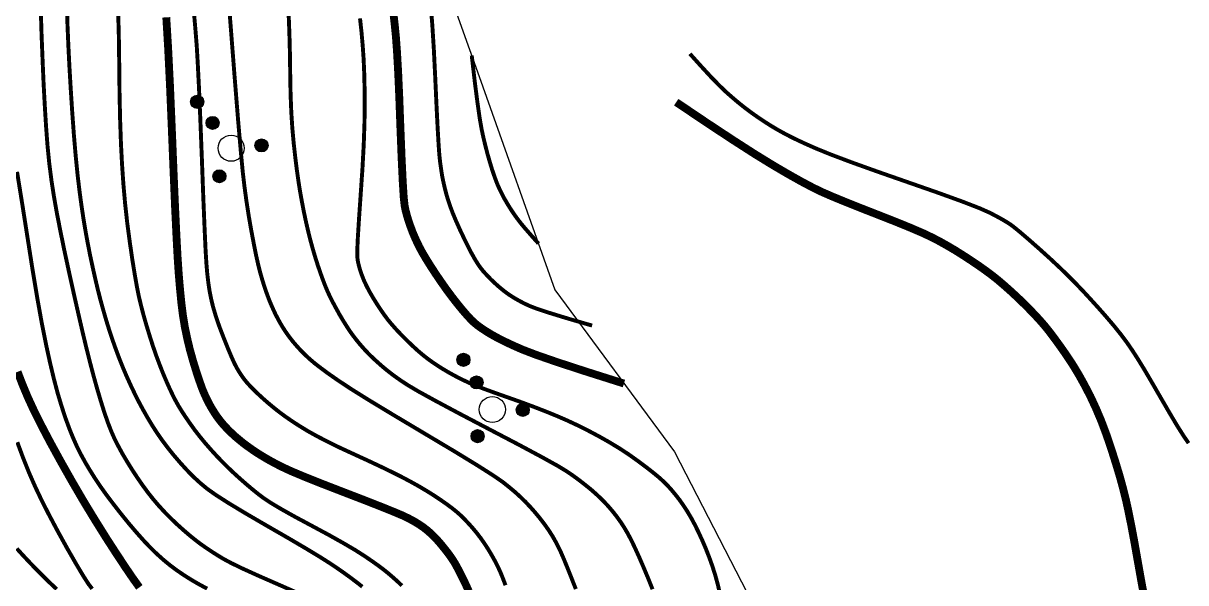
# Model space of a CAD drawing. Extents: x 396500 to 398250, y 1005980 to 1008200.
# Drawn here: x 398104.06 to 398126.31, y 1007820.72 to 1007831.43 of the extents above; entities that cross this region are included whole.
import ezdxf

# ---------------------------------------------------------------- set-up
doc = ezdxf.new("R2010")
doc.units = 0
doc.header["$LTSCALE"] = 0.5
doc.layers.get('0').update_dxf_attribs({"linetype": 'CONTINUOUS'})
for name, color, linetype in [('DGX', 2, 'CONTINUOUS'), ('DMTZ', 3, 'CONTINUOUS'), ('ZBTZ', 3, 'CONTINUOUS')]:
    doc.layers.add(name, color=color, linetype=linetype)
doc.linetypes.add('10421', pattern='A,2,[150,AAA.SHX,S=1,R=0,X=0,Y=1],1e-11', length=2)

# ---------------------------------------------------------------- blocks, each defined once
blk = doc.blocks.new('*U110')
at = {"linetype": 'Continuous'}
for points in [[(-0.25, 2.2), (-0.238, 2.123), (-0.238, 2.277)], [(-0.238, 2.277), (-0.202, 2.053), (-0.202, 2.347)], [(-0.202, 2.053), (-0.238, 2.277), (-0.238, 2.123)], [(-0.202, 2.347), (-0.147, 1.998), (-0.147, 2.402)], [(-0.147, 1.998), (-0.202, 2.347), (-0.202, 2.053)], [(-0.147, 2.402), (-0.077, 1.962), (-0.077, 2.438)], [(-0.077, 1.962), (-0.147, 2.402), (-0.147, 1.998)], [(-0.077, 2.438), (0, 1.95), (0, 2.45)], [(0, 1.95), (-0.077, 2.438), (-0.077, 1.962)], [(0, 2.45), (0.077, 1.962), (0.077, 2.438)], [(0.077, 1.962), (0, 2.45), (0, 1.95)], [(0.077, 2.438), (0.147, 1.998), (0.147, 2.402)], [(0.147, 1.998), (0.077, 2.438), (0.077, 1.962)], [(0.147, 2.402), (0.202, 2.053), (0.202, 2.347)], [(0.202, 2.053), (0.147, 2.402), (0.147, 1.998)], [(0.202, 2.347), (0.238, 2.123), (0.238, 2.277)], [(0.238, 2.123), (0.202, 2.347), (0.202, 2.053)], [(0.25, 2.2), (0.238, 2.277), (0.238, 2.123)]]:
    blk.add_solid(points, dxfattribs=at)
blk = doc.blocks.new('*U109')
at = {"linetype": 'Continuous'}
for points in [[(-0.238, 1.277), (-0.202, 1.053), (-0.202, 1.347)], [(-0.202, 1.347), (-0.147, 0.998), (-0.147, 1.402)], [(-0.147, 0.998), (-0.202, 1.347), (-0.202, 1.053)], [(-0.147, 1.402), (-0.077, 0.962), (-0.077, 1.438)], [(-0.077, 0.962), (-0.147, 1.402), (-0.147, 0.998)], [(-0.077, 1.438), (0, 0.95), (0, 1.45)], [(0, 0.95), (-0.077, 1.438), (-0.077, 0.962)], [(0, 1.45), (0.077, 0.962), (0.077, 1.438)], [(0.077, 0.962), (0, 1.45), (0, 0.95)], [(0.077, 1.438), (0.147, 0.998), (0.147, 1.402)], [(0.147, 0.998), (0.077, 1.438), (0.077, 0.962)], [(0.147, 1.402), (0.202, 1.053), (0.202, 1.347)], [(0.202, 1.053), (0.147, 1.402), (0.147, 0.998)], [(0.202, 1.347), (0.238, 1.123), (0.238, 1.277)], [(0.238, 1.123), (0.202, 1.347), (0.202, 1.053)], [(-0.25, 1.2), (-0.238, 1.123), (-0.238, 1.277)], [(-0.202, 1.053), (-0.238, 1.277), (-0.238, 1.123)], [(0.25, 1.2), (0.238, 1.277), (0.238, 1.123)]]:
    blk.add_solid(points, dxfattribs=at)
blk = doc.blocks.new('*U108')
at = {"linetype": 'Continuous'}
for points in [[(-1.202, -0.453), (-1.147, -0.802), (-1.147, -0.398)], [(-1.147, -0.398), (-1.077, -0.838), (-1.077, -0.362)], [(-1.077, -0.838), (-1.147, -0.398), (-1.147, -0.802)], [(-1.077, -0.362), (-1, -0.85), (-1, -0.35)], [(-1, -0.85), (-1.077, -0.362), (-1.077, -0.838)], [(-1, -0.35), (-0.923, -0.838), (-0.923, -0.362)], [(-0.923, -0.838), (-1, -0.35), (-1, -0.85)], [(-0.923, -0.362), (-0.853, -0.802), (-0.853, -0.398)], [(-0.853, -0.802), (-0.923, -0.362), (-0.923, -0.838)], [(-0.853, -0.398), (-0.798, -0.747), (-0.798, -0.453)], [(-0.798, -0.747), (-0.853, -0.398), (-0.853, -0.802)], [(-1.25, -0.6), (-1.238, -0.677), (-1.238, -0.523)], [(-1.238, -0.523), (-1.202, -0.747), (-1.202, -0.453)], [(-1.202, -0.747), (-1.238, -0.523), (-1.238, -0.677)], [(-1.147, -0.802), (-1.202, -0.453), (-1.202, -0.747)], [(-0.798, -0.453), (-0.762, -0.677), (-0.762, -0.523)], [(-0.762, -0.677), (-0.798, -0.453), (-0.798, -0.747)], [(-0.75, -0.6), (-0.762, -0.523), (-0.762, -0.677)]]:
    blk.add_solid(points, dxfattribs=at)
blk = doc.blocks.new('*U107')
at = {"linetype": 'Continuous'}
for points in [[(0.798, -0.453), (0.853, -0.802), (0.853, -0.398)], [(0.853, -0.398), (0.923, -0.838), (0.923, -0.362)], [(0.923, -0.838), (0.853, -0.398), (0.853, -0.802)], [(0.923, -0.362), (1, -0.85), (1, -0.35)], [(1, -0.85), (0.923, -0.362), (0.923, -0.838)], [(1, -0.35), (1.077, -0.838), (1.077, -0.362)], [(1.077, -0.838), (1, -0.35), (1, -0.85)], [(1.077, -0.362), (1.147, -0.802), (1.147, -0.398)], [(1.147, -0.802), (1.077, -0.362), (1.077, -0.838)], [(1.147, -0.398), (1.202, -0.747), (1.202, -0.453)], [(1.202, -0.747), (1.147, -0.398), (1.147, -0.802)], [(0.75, -0.6), (0.762, -0.677), (0.762, -0.523)], [(0.762, -0.523), (0.798, -0.747), (0.798, -0.453)], [(0.798, -0.747), (0.762, -0.523), (0.762, -0.677)], [(0.853, -0.802), (0.798, -0.453), (0.798, -0.747)], [(1.202, -0.453), (1.238, -0.677), (1.238, -0.523)], [(1.238, -0.677), (1.202, -0.453), (1.202, -0.747)], [(1.25, -0.6), (1.238, -0.523), (1.238, -0.677)]]:
    blk.add_solid(points, dxfattribs=at)
blk = doc.blocks.new('gc160')
for centre, radius in [((0, 2.2), 0.25), ((0, 1.2), 0.25), ((0, 0), 0.5), ((-1, -0.6), 0.25), ((1, -0.6), 0.25)]:
    blk.add_circle(centre, radius)
at = {"linetype": 'Continuous'}
for name in ['*U110', '*U109', '*U108', '*U107']:
    blk.add_blockref(name, (0, 0), dxfattribs=at)

msp = doc.modelspace()

# ---------------------------------------------------------------- linework, layer by layer
at = {"layer": 'DGX', "linetype": 'Continuous', "const_width": 0.075}
for points in [[(398107.936, 1007832.519), (398108.02, 1007831.46), (398108.102, 1007830.407), (398108.169, 1007829.575), (398108.222, 1007828.965), (398108.259, 1007828.575), (398108.292, 1007828.296), (398108.33, 1007828.019), (398108.373, 1007827.742), (398108.421, 1007827.466), (398108.47, 1007827.208), (398108.514, 1007826.988), (398108.555, 1007826.806), (398108.592, 1007826.66), (398108.627, 1007826.537), (398108.663, 1007826.421), (398108.699, 1007826.312), (398108.736, 1007826.21), (398108.773, 1007826.113), (398108.812, 1007826.022), (398108.851, 1007825.934), (398108.89, 1007825.851), (398108.932, 1007825.772), (398108.974, 1007825.695), (398109.018, 1007825.621), (398109.064, 1007825.549), (398109.112, 1007825.479), (398109.163, 1007825.41), (398109.216, 1007825.342), (398109.273, 1007825.275), (398109.333, 1007825.208), (398109.397, 1007825.14), (398109.467, 1007825.072), (398109.541, 1007825.003), (398109.632, 1007824.926), (398109.752, 1007824.833), (398109.9, 1007824.724), (398110.078, 1007824.6), (398110.324, 1007824.437), (398110.681, 1007824.214), (398111.149, 1007823.931), (398111.726, 1007823.587), (398112.295, 1007823.248), (398112.736, 1007822.979), (398113.051, 1007822.779), (398113.238, 1007822.65), (398113.357, 1007822.555), (398113.47, 1007822.461), (398113.574, 1007822.366), (398113.671, 1007822.271), (398113.764, 1007822.173), (398113.855, 1007822.07), (398113.945, 1007821.961), (398114.032, 1007821.848), (398114.116, 1007821.729), (398114.194, 1007821.606), (398114.266, 1007821.478), (398114.332, 1007821.346), (398114.407, 1007821.174), (398114.508, 1007820.926), (398114.635, 1007820.603)], [(398104.89, 1007831.824), (398104.903, 1007831.386), (398104.919, 1007831.009), (398104.939, 1007830.608), (398104.964, 1007830.184), (398104.993, 1007829.735), (398105.025, 1007829.296), (398105.059, 1007828.899), (398105.094, 1007828.545), (398105.131, 1007828.233), (398105.169, 1007827.951), (398105.209, 1007827.685), (398105.251, 1007827.435), (398105.294, 1007827.201), (398105.338, 1007826.979), (398105.385, 1007826.761), (398105.433, 1007826.547), (398105.482, 1007826.339), (398105.534, 1007826.135), (398105.589, 1007825.937), (398105.645, 1007825.743), (398105.704, 1007825.554), (398105.765, 1007825.37), (398105.829, 1007825.19), (398105.895, 1007825.013), (398105.964, 1007824.841), (398106.036, 1007824.672), (398106.111, 1007824.507), (398106.188, 1007824.345), (398106.268, 1007824.186), (398106.351, 1007824.032), (398106.436, 1007823.882), (398106.524, 1007823.736), (398106.614, 1007823.596), (398106.711, 1007823.456), (398106.818, 1007823.313), (398106.935, 1007823.167), (398107.062, 1007823.019), (398107.193, 1007822.875), (398107.322, 1007822.744), (398107.45, 1007822.627), (398107.577, 1007822.522), (398107.743, 1007822.404), (398107.99, 1007822.246), (398108.317, 1007822.049), (398108.726, 1007821.811), (398109.136, 1007821.575), (398109.471, 1007821.378), (398109.729, 1007821.222), (398109.911, 1007821.107), (398110.052, 1007821.013), (398110.186, 1007820.92), (398110.313, 1007820.828), (398110.434, 1007820.737), (398110.547, 1007820.648)], [(398107.302, 1007831.885), (398107.348, 1007831.357), (398107.377, 1007830.996), (398107.397, 1007830.652), (398107.421, 1007830.175), (398107.447, 1007829.565), (398107.476, 1007828.822), (398107.503, 1007828.09), (398107.527, 1007827.515), (398107.546, 1007827.096), (398107.562, 1007826.833), (398107.577, 1007826.653), (398107.597, 1007826.481), (398107.621, 1007826.317), (398107.651, 1007826.162), (398107.69, 1007826.002), (398107.743, 1007825.824), (398107.81, 1007825.627), (398107.892, 1007825.413), (398107.974, 1007825.209), (398108.043, 1007825.045), (398108.099, 1007824.921), (398108.143, 1007824.836), (398108.18, 1007824.774), (398108.218, 1007824.714), (398108.257, 1007824.657), (398108.298, 1007824.603), (398108.345, 1007824.546), (398108.404, 1007824.482), (398108.474, 1007824.411), (398108.556, 1007824.332), (398108.646, 1007824.249), (398108.742, 1007824.165), (398108.844, 1007824.08), (398108.951, 1007823.995), (398109.068, 1007823.908), (398109.197, 1007823.819), (398109.339, 1007823.727), (398109.494, 1007823.632), (398109.671, 1007823.533), (398109.879, 1007823.425), (398110.118, 1007823.308), (398110.387, 1007823.184), (398110.657, 1007823.06), (398110.9, 1007822.946), (398111.115, 1007822.842), (398111.302, 1007822.748), (398111.47, 1007822.659), (398111.631, 1007822.57), (398111.783, 1007822.479), (398111.927, 1007822.389), (398112.058, 1007822.301), (398112.171, 1007822.222), (398112.268, 1007822.15), (398112.347, 1007822.086), (398112.419, 1007822.023), (398112.494, 1007821.95), (398112.571, 1007821.869), (398112.652, 1007821.78), (398112.732, 1007821.684), (398112.809, 1007821.584), (398112.884, 1007821.478), (398112.955, 1007821.368), (398113.022, 1007821.256), (398113.083, 1007821.147), (398113.138, 1007821.04), (398113.187, 1007820.935), (398113.235, 1007820.818), (398113.289, 1007820.676)], [(398114.947, 1007825.645), (398114.495, 1007825.776), (398114.145, 1007825.883), (398113.897, 1007825.964), (398113.75, 1007826.02), (398113.657, 1007826.064), (398113.571, 1007826.108), (398113.492, 1007826.152), (398113.419, 1007826.196), (398113.35, 1007826.241), (398113.281, 1007826.291), (398113.212, 1007826.346), (398113.143, 1007826.404), (398113.074, 1007826.467), (398113.004, 1007826.534), (398112.934, 1007826.607), (398112.863, 1007826.684), (398112.788, 1007826.78), (398112.705, 1007826.91), (398112.613, 1007827.075), (398112.514, 1007827.273), (398112.418, 1007827.476), (398112.339, 1007827.652), (398112.276, 1007827.803), (398112.229, 1007827.929), (398112.191, 1007828.042), (398112.157, 1007828.156), (398112.127, 1007828.272), (398112.1, 1007828.39), (398112.075, 1007828.512), (398112.055, 1007828.641), (398112.036, 1007828.777), (398112.021, 1007828.92), (398112.007, 1007829.121), (398111.989, 1007829.43), (398111.968, 1007829.847), (398111.944, 1007830.373), (398111.917, 1007830.92), (398111.887, 1007831.399), (398111.854, 1007831.811)], [(398104.39, 1007831.739), (398104.406, 1007831.216), (398104.426, 1007830.718), (398104.446, 1007830.258), (398104.469, 1007829.834), (398104.493, 1007829.447), (398104.52, 1007829.088), (398104.554, 1007828.748), (398104.595, 1007828.426), (398104.642, 1007828.122), (398104.697, 1007827.81), (398104.765, 1007827.461), (398104.844, 1007827.076), (398104.935, 1007826.655), (398105.028, 1007826.235), (398105.114, 1007825.857), (398105.192, 1007825.519), (398105.263, 1007825.222), (398105.331, 1007824.951), (398105.4, 1007824.689), (398105.47, 1007824.438), (398105.541, 1007824.198), (398105.611, 1007823.975), (398105.679, 1007823.78), (398105.745, 1007823.612), (398105.807, 1007823.471), (398105.875, 1007823.339), (398105.952, 1007823.197), (398106.041, 1007823.047), (398106.14, 1007822.887), (398106.244, 1007822.729), (398106.346, 1007822.582), (398106.447, 1007822.445), (398106.546, 1007822.32), (398106.648, 1007822.201), (398106.757, 1007822.082), (398106.873, 1007821.964), (398106.996, 1007821.846), (398107.119, 1007821.735), (398107.237, 1007821.634), (398107.349, 1007821.543), (398107.455, 1007821.463), (398107.559, 1007821.39), (398107.667, 1007821.318), (398107.777, 1007821.248), (398107.889, 1007821.18), (398108.039, 1007821.1), (398108.26, 1007820.993), (398108.551, 1007820.861), (398108.914, 1007820.702), (398109.277, 1007820.543)], [(398105.871, 1007831.701), (398105.885, 1007831.214), (398105.893, 1007830.66), (398105.899, 1007830.099), (398105.91, 1007829.59), (398105.926, 1007829.133), (398105.947, 1007828.728), (398105.973, 1007828.35), (398106.006, 1007827.976), (398106.047, 1007827.605), (398106.096, 1007827.237), (398106.146, 1007826.896), (398106.193, 1007826.607), (398106.235, 1007826.37), (398106.273, 1007826.185), (398106.313, 1007826.02), (398106.359, 1007825.843), (398106.413, 1007825.655), (398106.474, 1007825.455), (398106.538, 1007825.254), (398106.604, 1007825.064), (398106.671, 1007824.885), (398106.738, 1007824.716), (398106.804, 1007824.561), (398106.865, 1007824.425), (398106.921, 1007824.308), (398106.972, 1007824.208), (398107.025, 1007824.113), (398107.089, 1007824.009), (398107.163, 1007823.896), (398107.248, 1007823.773), (398107.34, 1007823.645), (398107.44, 1007823.516), (398107.547, 1007823.387), (398107.661, 1007823.257), (398107.781, 1007823.126), (398107.906, 1007822.998), (398108.037, 1007822.87), (398108.174, 1007822.744), (398108.309, 1007822.625), (398108.435, 1007822.518), (398108.553, 1007822.423), (398108.662, 1007822.341), (398108.798, 1007822.251), (398108.996, 1007822.133), (398109.257, 1007821.987), (398109.58, 1007821.814), (398109.909, 1007821.637), (398110.187, 1007821.481), (398110.415, 1007821.347), (398110.592, 1007821.234), (398110.734, 1007821.137), (398110.859, 1007821.048), (398110.965, 1007820.968), (398111.054, 1007820.896), (398111.135, 1007820.826), (398111.219, 1007820.751), (398111.304, 1007820.67)], [(398116.103, 1007820.6), (398116.023, 1007820.801), (398115.934, 1007821.014), (398115.845, 1007821.22), (398115.764, 1007821.398), (398115.692, 1007821.547), (398115.628, 1007821.668), (398115.565, 1007821.775), (398115.496, 1007821.882), (398115.419, 1007821.989), (398115.335, 1007822.096), (398115.244, 1007822.201), (398115.146, 1007822.305), (398115.041, 1007822.405), (398114.93, 1007822.504), (398114.814, 1007822.598), (398114.698, 1007822.688), (398114.582, 1007822.773), (398114.465, 1007822.853), (398114.284, 1007822.963), (398113.973, 1007823.135), (398113.534, 1007823.37), (398112.966, 1007823.667), (398112.394, 1007823.967), (398111.945, 1007824.207), (398111.618, 1007824.387), (398111.414, 1007824.508), (398111.276, 1007824.599), (398111.149, 1007824.689), (398111.033, 1007824.778), (398110.928, 1007824.865), (398110.833, 1007824.949), (398110.747, 1007825.028), (398110.672, 1007825.101), (398110.606, 1007825.17), (398110.546, 1007825.237), (398110.486, 1007825.306), (398110.428, 1007825.378), (398110.372, 1007825.451), (398110.313, 1007825.532), (398110.251, 1007825.627), (398110.183, 1007825.735), (398110.111, 1007825.856), (398110.042, 1007825.981), (398109.98, 1007826.096), (398109.926, 1007826.203), (398109.88, 1007826.302), (398109.837, 1007826.405), (398109.792, 1007826.522), (398109.744, 1007826.655), (398109.693, 1007826.804), (398109.643, 1007826.962), (398109.595, 1007827.126), (398109.549, 1007827.295), (398109.506, 1007827.468), (398109.465, 1007827.647), (398109.427, 1007827.828), (398109.391, 1007828.013), (398109.357, 1007828.202), (398109.325, 1007828.403), (398109.293, 1007828.626), (398109.263, 1007828.871), (398109.233, 1007829.138), (398109.207, 1007829.427), (398109.187, 1007829.736), (398109.174, 1007830.066), (398109.167, 1007830.416), (398109.163, 1007830.769), (398109.155, 1007831.107), (398109.144, 1007831.43), (398109.13, 1007831.737)], [(398117.395, 1007820.51), (398117.352, 1007820.694), (398117.303, 1007820.873), (398117.247, 1007821.048), (398117.186, 1007821.218), (398117.121, 1007821.383), (398117.054, 1007821.539), (398116.985, 1007821.688), (398116.916, 1007821.829), (398116.844, 1007821.963), (398116.77, 1007822.088), (398116.694, 1007822.205), (398116.617, 1007822.314), (398116.538, 1007822.415), (398116.46, 1007822.508), (398116.382, 1007822.594), (398116.303, 1007822.671), (398116.215, 1007822.75), (398116.104, 1007822.841), (398115.971, 1007822.944), (398115.817, 1007823.059), (398115.647, 1007823.18), (398115.468, 1007823.297), (398115.278, 1007823.412), (398115.079, 1007823.525), (398114.875, 1007823.633), (398114.672, 1007823.735), (398114.468, 1007823.83), (398114.265, 1007823.918), (398114.053, 1007824.004), (398113.826, 1007824.092), (398113.583, 1007824.182), (398113.323, 1007824.274), (398113.077, 1007824.361), (398112.872, 1007824.436), (398112.708, 1007824.5), (398112.587, 1007824.551), (398112.486, 1007824.599), (398112.386, 1007824.648), (398112.287, 1007824.701), (398112.188, 1007824.756), (398112.09, 1007824.814), (398111.995, 1007824.874), (398111.901, 1007824.937), (398111.81, 1007825.002), (398111.716, 1007825.075), (398111.616, 1007825.159), (398111.51, 1007825.256), (398111.396, 1007825.365), (398111.287, 1007825.475), (398111.19, 1007825.578), (398111.106, 1007825.673), (398111.034, 1007825.76), (398110.968, 1007825.849), (398110.9, 1007825.947), (398110.829, 1007826.055), (398110.756, 1007826.172), (398110.686, 1007826.292), (398110.626, 1007826.407), (398110.575, 1007826.517), (398110.534, 1007826.622), (398110.501, 1007826.721), (398110.476, 1007826.811), (398110.459, 1007826.894), (398110.45, 1007826.97), (398110.451, 1007827.097), (398110.462, 1007827.337), (398110.484, 1007827.69), (398110.516, 1007828.156), (398110.55, 1007828.653), (398110.574, 1007829.102), (398110.588, 1007829.501), (398110.594, 1007829.851), (398110.591, 1007830.168), (398110.584, 1007830.467), (398110.572, 1007830.748), (398110.554, 1007831.011), (398110.531, 1007831.266), (398110.503, 1007831.523)], [(398112.642, 1007830.814), (398112.7, 1007830.312), (398112.752, 1007829.908), (398112.796, 1007829.602), (398112.833, 1007829.394), (398112.867, 1007829.235), (398112.905, 1007829.08), (398112.944, 1007828.928), (398112.987, 1007828.779), (398113.029, 1007828.64), (398113.07, 1007828.518), (398113.109, 1007828.411), (398113.145, 1007828.321), (398113.183, 1007828.239), (398113.223, 1007828.158), (398113.265, 1007828.078), (398113.311, 1007827.999), (398113.358, 1007827.921), (398113.408, 1007827.843), (398113.46, 1007827.766), (398113.515, 1007827.69), (398113.582, 1007827.603), (398113.672, 1007827.495), (398113.785, 1007827.366), (398113.92, 1007827.215)], [(398126.366, 1007823.395), (398126.269, 1007823.537), (398126.148, 1007823.728), (398126.004, 1007823.97), (398125.835, 1007824.261), (398125.665, 1007824.555), (398125.517, 1007824.807), (398125.389, 1007825.016), (398125.282, 1007825.181), (398125.18, 1007825.329), (398125.064, 1007825.483), (398124.935, 1007825.643), (398124.793, 1007825.81), (398124.645, 1007825.978), (398124.499, 1007826.139), (398124.355, 1007826.295), (398124.211, 1007826.446), (398124.061, 1007826.598), (398123.892, 1007826.761), (398123.707, 1007826.934), (398123.504, 1007827.117), (398123.311, 1007827.287), (398123.155, 1007827.421), (398123.036, 1007827.519), (398122.955, 1007827.58), (398122.883, 1007827.626), (398122.794, 1007827.679), (398122.688, 1007827.737), (398122.564, 1007827.802), (398122.366, 1007827.89), (398122.038, 1007828.017), (398121.58, 1007828.183), (398120.992, 1007828.388), (398120.393, 1007828.597), (398119.9, 1007828.774), (398119.513, 1007828.92), (398119.233, 1007829.034), (398119.018, 1007829.129), (398118.826, 1007829.219), (398118.658, 1007829.304), (398118.514, 1007829.383), (398118.382, 1007829.461), (398118.252, 1007829.543), (398118.124, 1007829.629), (398117.997, 1007829.718), (398117.873, 1007829.811), (398117.75, 1007829.909), (398117.628, 1007830.012), (398117.508, 1007830.118), (398117.376, 1007830.245), (398117.217, 1007830.409), (398117.031, 1007830.61), (398116.819, 1007830.846)], [(398103.937, 1007828.587), (398104.037, 1007827.968), (398104.139, 1007827.319), (398104.237, 1007826.694), (398104.329, 1007826.145), (398104.414, 1007825.673), (398104.493, 1007825.278), (398104.568, 1007824.936), (398104.642, 1007824.626), (398104.716, 1007824.346), (398104.791, 1007824.098), (398104.864, 1007823.875), (398104.938, 1007823.674), (398105.011, 1007823.493), (398105.083, 1007823.332), (398105.158, 1007823.182), (398105.24, 1007823.032), (398105.328, 1007822.883), (398105.422, 1007822.733), (398105.526, 1007822.577), (398105.645, 1007822.41), (398105.779, 1007822.233), (398105.927, 1007822.043), (398106.078, 1007821.857), (398106.222, 1007821.688), (398106.358, 1007821.535), (398106.486, 1007821.4), (398106.611, 1007821.278), (398106.738, 1007821.164), (398106.867, 1007821.058), (398106.997, 1007820.961), (398107.131, 1007820.87), (398107.272, 1007820.781), (398107.42, 1007820.695), (398107.576, 1007820.611)], [(398103.942, 1007823.413), (398104.056, 1007823.105), (398104.17, 1007822.822), (398104.284, 1007822.562), (398104.407, 1007822.303), (398104.55, 1007822.022), (398104.711, 1007821.719), (398104.89, 1007821.394), (398105.063, 1007821.093), (398105.201, 1007820.861), (398105.305, 1007820.699), (398105.376, 1007820.607)], [(398104.696, 1007820.601), (398104.566, 1007820.723), (398104.435, 1007820.851), (398104.306, 1007820.98), (398104.179, 1007821.112), (398104.053, 1007821.246), (398103.932, 1007821.379)]]:
    msp.add_lwpolyline(points, dxfattribs=at)
at = {"layer": 'DGX', "color": 3, "linetype": 'Continuous', "lineweight": -2, "const_width": 0.15}
for points in [[(398112.585, 1007820.564), (398112.512, 1007820.724), (398112.441, 1007820.868), (398112.379, 1007820.989), (398112.326, 1007821.086), (398112.281, 1007821.159), (398112.236, 1007821.225), (398112.182, 1007821.299), (398112.118, 1007821.38), (398112.046, 1007821.469), (398111.968, 1007821.558), (398111.888, 1007821.639), (398111.807, 1007821.713), (398111.725, 1007821.778), (398111.637, 1007821.839), (398111.54, 1007821.898), (398111.434, 1007821.955), (398111.32, 1007822.01), (398111.159, 1007822.078), (398110.916, 1007822.176), (398110.59, 1007822.304), (398110.182, 1007822.461), (398109.771, 1007822.62), (398109.438, 1007822.753), (398109.183, 1007822.86), (398109.006, 1007822.942), (398108.872, 1007823.011), (398108.749, 1007823.078), (398108.635, 1007823.145), (398108.531, 1007823.21), (398108.436, 1007823.274), (398108.347, 1007823.337), (398108.264, 1007823.399), (398108.188, 1007823.461), (398108.117, 1007823.521), (398108.05, 1007823.582), (398107.986, 1007823.644), (398107.927, 1007823.706), (398107.87, 1007823.769), (398107.816, 1007823.836), (398107.764, 1007823.906), (398107.715, 1007823.979), (398107.667, 1007824.056), (398107.62, 1007824.139), (398107.575, 1007824.227), (398107.531, 1007824.319), (398107.484, 1007824.431), (398107.432, 1007824.576), (398107.373, 1007824.753), (398107.308, 1007824.963), (398107.245, 1007825.188), (398107.192, 1007825.41), (398107.147, 1007825.63), (398107.112, 1007825.846), (398107.083, 1007826.078), (398107.057, 1007826.341), (398107.032, 1007826.636), (398107.01, 1007826.963), (398106.988, 1007827.372), (398106.962, 1007827.917), (398106.933, 1007828.596), (398106.9, 1007829.409), (398106.865, 1007830.234), (398106.83, 1007830.945), (398106.794, 1007831.543)], [(398111.144, 1007831.611), (398111.169, 1007831.388), (398111.191, 1007831.163), (398111.211, 1007830.886), (398111.233, 1007830.502), (398111.255, 1007830.012), (398111.277, 1007829.417), (398111.3, 1007828.838), (398111.321, 1007828.397), (398111.34, 1007828.096), (398111.358, 1007827.934), (398111.378, 1007827.839), (398111.404, 1007827.742), (398111.434, 1007827.642), (398111.47, 1007827.539), (398111.509, 1007827.435), (398111.551, 1007827.336), (398111.595, 1007827.239), (398111.641, 1007827.145), (398111.695, 1007827.045), (398111.764, 1007826.928), (398111.848, 1007826.793), (398111.947, 1007826.641), (398112.053, 1007826.485), (398112.158, 1007826.336), (398112.262, 1007826.196), (398112.366, 1007826.063), (398112.463, 1007825.944), (398112.549, 1007825.845), (398112.624, 1007825.764), (398112.687, 1007825.703), (398112.751, 1007825.65), (398112.829, 1007825.594), (398112.92, 1007825.534), (398113.024, 1007825.471), (398113.144, 1007825.405), (398113.283, 1007825.335), (398113.439, 1007825.262), (398113.614, 1007825.185), (398113.873, 1007825.086), (398114.283, 1007824.944), (398114.844, 1007824.761), (398115.556, 1007824.536)], [(398125.522, 1007820.429), (398125.466, 1007820.727), (398125.4, 1007821.1), (398125.332, 1007821.485), (398125.27, 1007821.817), (398125.214, 1007822.096), (398125.164, 1007822.323), (398125.111, 1007822.534), (398125.047, 1007822.766), (398124.971, 1007823.018), (398124.884, 1007823.292), (398124.79, 1007823.568), (398124.692, 1007823.827), (398124.59, 1007824.068), (398124.485, 1007824.293), (398124.376, 1007824.503), (398124.265, 1007824.703), (398124.15, 1007824.893), (398124.032, 1007825.072), (398123.917, 1007825.237), (398123.809, 1007825.386), (398123.709, 1007825.519), (398123.616, 1007825.635), (398123.519, 1007825.747), (398123.405, 1007825.87), (398123.275, 1007826.003), (398123.129, 1007826.147), (398122.979, 1007826.287), (398122.839, 1007826.412), (398122.71, 1007826.522), (398122.591, 1007826.616), (398122.472, 1007826.704), (398122.342, 1007826.796), (398122.201, 1007826.891), (398122.049, 1007826.99), (398121.894, 1007827.087), (398121.743, 1007827.176), (398121.595, 1007827.259), (398121.452, 1007827.333), (398121.281, 1007827.414), (398121.051, 1007827.513), (398120.764, 1007827.63), (398120.418, 1007827.766), (398120.07, 1007827.902), (398119.775, 1007828.02), (398119.535, 1007828.119), (398119.349, 1007828.2), (398119.171, 1007828.286), (398118.956, 1007828.4), (398118.704, 1007828.541), (398118.415, 1007828.71), (398118.068, 1007828.923), (398117.643, 1007829.196), (398117.139, 1007829.528), (398116.557, 1007829.92)], [(398103.947, 1007824.76), (398104.044, 1007824.51), (398104.142, 1007824.276), (398104.255, 1007824.03), (398104.398, 1007823.743), (398104.571, 1007823.414), (398104.774, 1007823.044), (398104.991, 1007822.66), (398105.207, 1007822.29), (398105.424, 1007821.933), (398105.639, 1007821.589), (398105.841, 1007821.277), (398106.015, 1007821.014), (398106.161, 1007820.8), (398106.279, 1007820.636)]]:
    msp.add_lwpolyline(points, dxfattribs=at)
at = {"layer": 'DMTZ', "linetype": '10421', "flags": 128}
msp.add_lwpolyline([(398110.02, 1007840.292), (398110.382, 1007838.347), (398110.808, 1007835.943), (398112.786, 1007830.411), (398114.236, 1007826.326), (398116.522, 1007823.226), (398118.345, 1007819.701), (398119.137, 1007816.479), (398120.102, 1007813.225), (398122.581, 1007806.295), (398125.596, 1007801.385), (398127.817, 1007800)], dxfattribs=at)

# ---------------------------------------------------------------- block references
at = {"layer": 'ZBTZ', "linetype": 'Continuous', "yscale": 0.5}
for p, xscale, rotation in [((398108.036, 1007829.039), 0.4999999999853139, 36.23950925876648), ((398113.036, 1007824.039), 0.5000000000063064, 30.1858577232487)]:
    msp.add_blockref('gc160', p, dxfattribs=dict(at, xscale=xscale, rotation=rotation))

doc.saveas('drawing.dxf')
